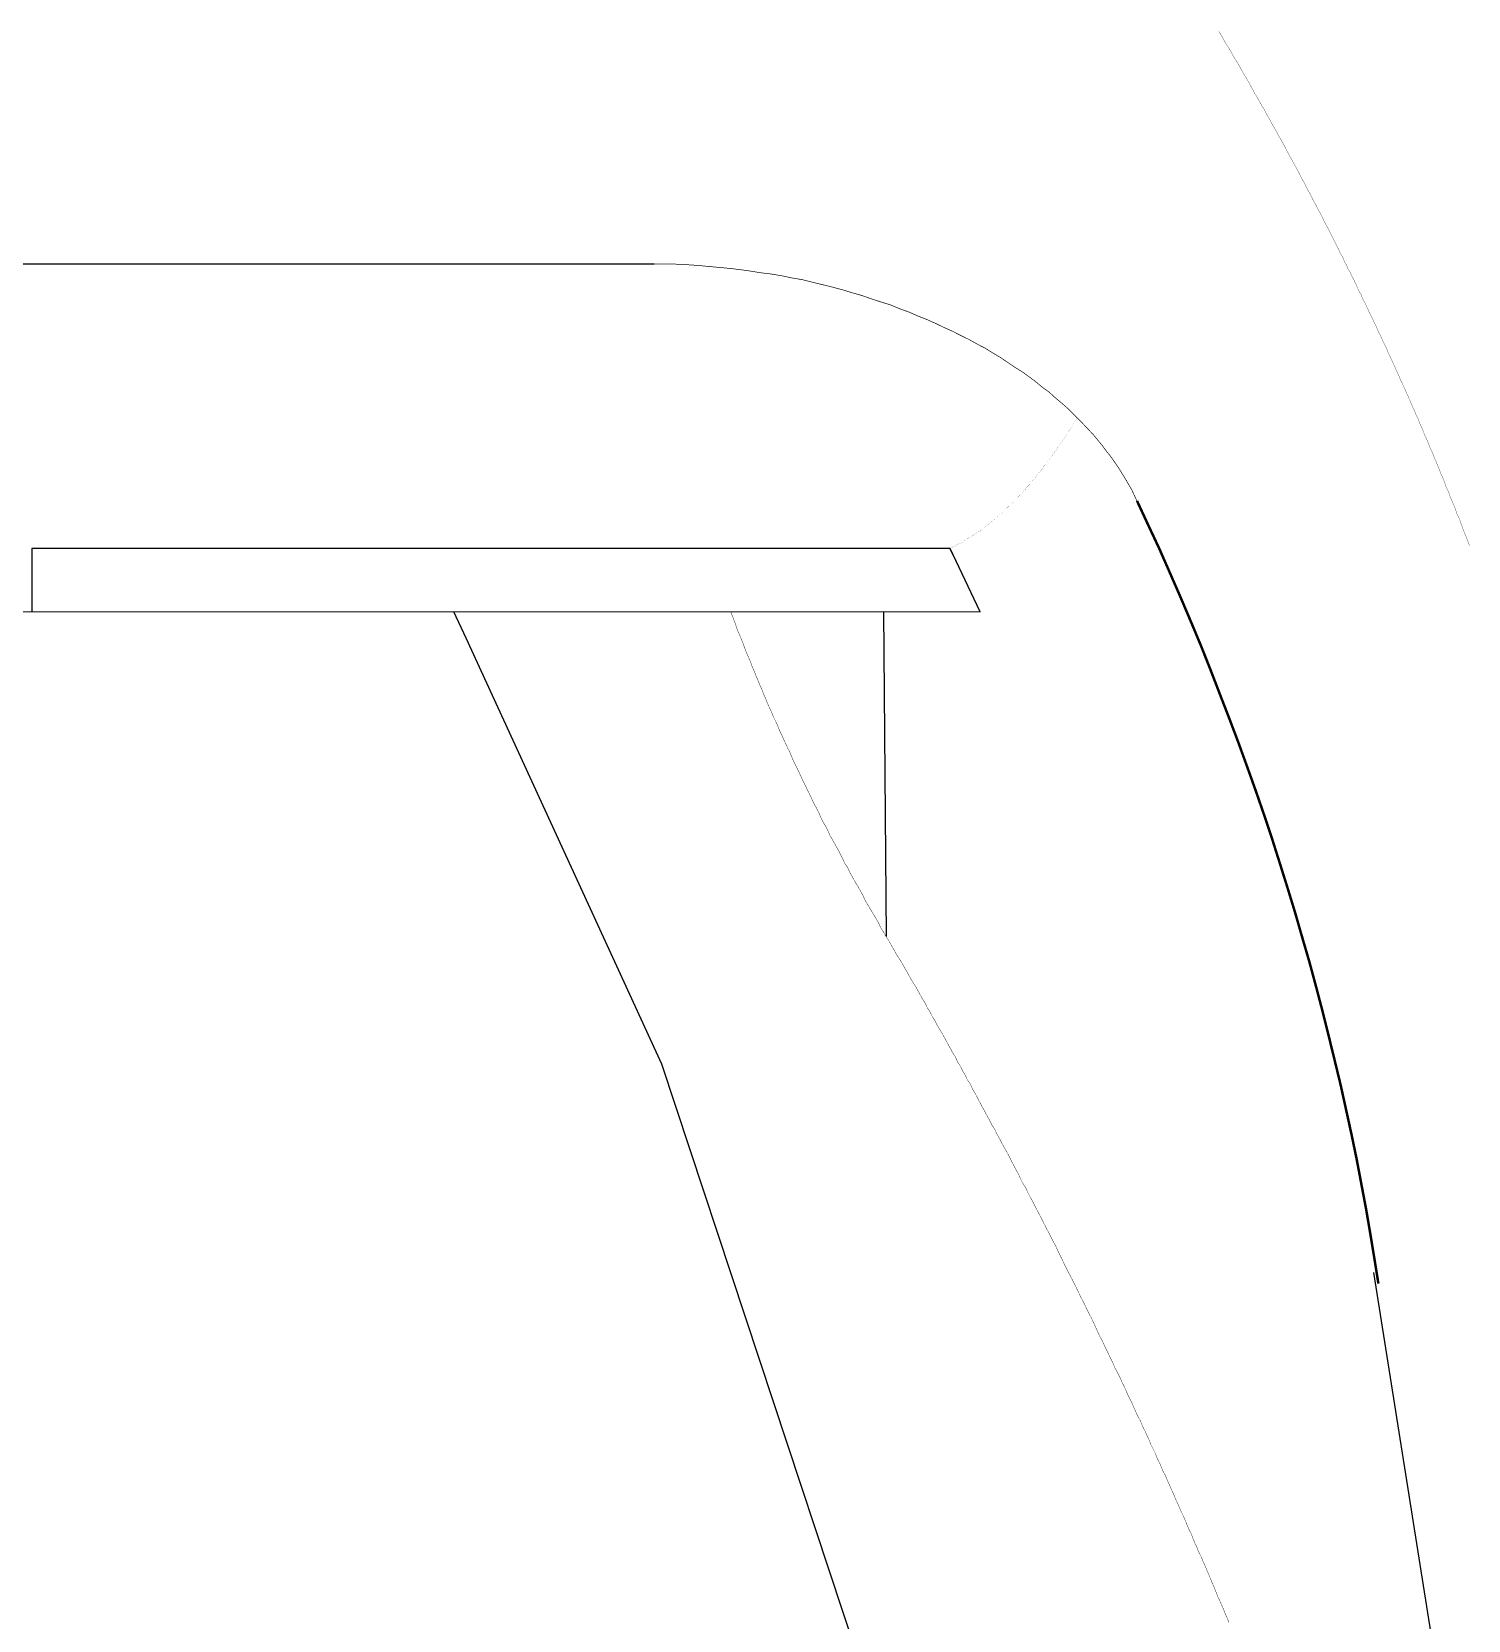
# Model space of a CAD drawing. Header units: inches. Extents: x 0 to 533, y 0 to 406.
# Drawn here: x 167.61 to 173.22, y 171.97 to 178.17 of the extents above; entities that cross this region are included whole.
import ezdxf

# ---------------------------------------------------------------- set-up
doc = ezdxf.new("R2010")
doc.units = ezdxf.units.IN
doc.header["$MEASUREMENT"] = 0
doc.layers.add('UnFound-2', color=7, linetype='Continuous')

# ---------------------------------------------------------------- blocks, each defined once
blk = doc.blocks.new('P1INLETSV')
for p, q in [((35.6288, -14.4687), (38.8758, -14.4687)), ((40.0322, -15.5805), (36.445, -15.5804)), ((36.445, -15.5804), (36.445, -15.8269)), ((40.1497, -15.827), (40.0322, -15.5805)), ((35.44, -15.8269), (40.1497, -15.827)), ((38.1412, -15.9304), (38.0937, -15.827)), ((39.7721, -15.827), (39.7817, -17.0961)), ((38.9057, -17.5938), (38.1412, -15.9304)), ((41.7026, -26.0404), (38.9057, -17.5938)), ((41.9627, -20.1393), (41.6866, -18.4075))]:
    blk.add_line(p, q)
at = {"layer": 'UnFound-2', "color": 7, "lineweight": 9}
for points in [[(41.0814, -13.5602, 0.00119, 0.00119, 0), (41.0891, -13.5727, 0.00119, 0.00119, 0), (41.0958, -13.5833, 0.00119, 0.00119, 0), (41.1026, -13.5968, 0.00119, 0.00119, 0), (41.1093, -13.6084, 0.00119, 0.00119, 0), (41.117, -13.6199, 0.00119, 0.00119, 0), (41.1247, -13.6325, 0.00119, 0.00119, 0), (41.1315, -13.644, 0.00119, 0.00119, 0), (41.1382, -13.6575, 0.00119, 0.00119, 0), (41.1449, -13.6681, 0.00119, 0.00119, 0), (41.1536, -13.6816, 0.00119, 0.00119, 0), (41.1603, -13.6931, 0.00119, 0.00119, 0), (41.1671, -13.7057, 0.00119, 0.00119, 0), (41.1738, -13.7172, 0.00119, 0.00119, 0), (41.1815, -13.7307, 0.00119, 0.00119, 0), (41.1883, -13.7413, 0.00119, 0.00119, 0), (41.196, -13.7548, 0.00119, 0.00119, 0), (41.2027, -13.7673, 0.00119, 0.00119, 0), (41.2095, -13.7798, 0.00119, 0.00119, 0), (41.2162, -13.7914, 0.00119, 0.00119, 0), (41.223, -13.8049, 0.00119, 0.00119, 0), (41.2307, -13.8164, 0.00119, 0.00119, 0), (41.2374, -13.8289, 0.00119, 0.00119, 0), (41.2441, -13.8405, 0.00119, 0.00119, 0), (41.2518, -13.854, 0.00119, 0.00119, 0), (41.2586, -13.8646, 0.00119, 0.00119, 0), (41.2653, -13.8781, 0.00119, 0.00119, 0), (41.2721, -13.8906, 0.00119, 0.00119, 0), (41.2788, -13.9021, 0.00119, 0.00119, 0), (41.2856, -13.9147, 0.00119, 0.00119, 0), (41.2933, -13.9291, 0.00119, 0.00119, 0), (41.3, -13.9397, 0.00119, 0.00119, 0), (41.3067, -13.9513, 0.00119, 0.00119, 0), (41.3135, -13.9657, 0.00119, 0.00119, 0), (41.3212, -13.9782, 0.00119, 0.00119, 0), (41.327, -13.9888, 0.00119, 0.00119, 0), (41.3347, -14.0023, 0.00119, 0.00119, 0), (41.3414, -14.0139, 0.00119, 0.00119, 0), (41.3472, -14.0264, 0.00119, 0.00119, 0), (41.3549, -14.0399, 0.00119, 0.00119, 0), (41.3616, -14.0533, 0.00119, 0.00119, 0), (41.3684, -14.0649, 0.00119, 0.00119, 0), (41.3751, -14.0774, 0.00119, 0.00119, 0), (41.3819, -14.0899, 0.00119, 0.00119, 0), (41.3886, -14.1015, 0.00119, 0.00119, 0), (41.3963, -14.1159, 0.00119, 0.00119, 0), (41.4021, -14.1285, 0.00119, 0.00119, 0), (41.4088, -14.141, 0.00119, 0.00119, 0), (41.4156, -14.1525, 0.00119, 0.00119, 0), (41.4223, -14.167, 0.00119, 0.00119, 0), (41.4291, -14.1795, 0.00119, 0.00119, 0), (41.4358, -14.1911, 0.00119, 0.00119, 0), (41.4425, -14.2036, 0.00119, 0.00119, 0), (41.4493, -14.218, 0.00119, 0.00119, 0), (41.456, -14.2296, 0.00119, 0.00119, 0), (41.4628, -14.2421, 0.00119, 0.00119, 0), (41.4685, -14.2546, 0.00119, 0.00119, 0), (41.4763, -14.2672, 0.00119, 0.00119, 0), (41.483, -14.2806, 0.00119, 0.00119, 0), (41.4888, -14.2932, 0.00119, 0.00119, 0), (41.4955, -14.3066, 0.00119, 0.00119, 0), (41.5023, -14.3192, 0.00119, 0.00119, 0), (41.509, -14.3317, 0.00119, 0.00119, 0), (41.5157, -14.3452, 0.00119, 0.00119, 0), (41.5225, -14.3577, 0.00119, 0.00119, 0), (41.5283, -14.3702, 0.00119, 0.00119, 0), (41.535, -14.3837, 0.00119, 0.00119, 0), (41.5417, -14.3972, 0.00119, 0.00119, 0), (41.5475, -14.4078, 0.00119, 0.00119, 0), (41.5543, -14.4232, 0.00119, 0.00119, 0), (41.561, -14.4347, 0.00119, 0.00119, 0), (41.5677, -14.4482, 0.00119, 0.00119, 0), (41.5735, -14.4617, 0.00119, 0.00119, 0), (41.5803, -14.4733, 0.00119, 0.00119, 0), (41.586, -14.4877, 0.00119, 0.00119, 0), (41.5938, -14.5002, 0.00119, 0.00119, 0), (41.5995, -14.5128, 0.00119, 0.00119, 0), (41.6063, -14.5253, 0.00119, 0.00119, 0), (41.613, -14.5388, 0.00119, 0.00119, 0), (41.6188, -14.5513, 0.00119, 0.00119, 0), (41.6246, -14.5648, 0.00119, 0.00119, 0), (41.6313, -14.5782, 0.00119, 0.00119, 0), (41.6381, -14.5898, 0.00119, 0.00119, 0), (41.6438, -14.6052, 0.00119, 0.00119, 0), (41.6506, -14.6177, 0.00119, 0.00119, 0), (41.6564, -14.6283, 0.00119, 0.00119, 0), (41.6631, -14.6437, 0.00119, 0.00119, 0), (41.6689, -14.6572, 0.00119, 0.00119, 0), (41.6756, -14.6697, 0.00119, 0.00119, 0), (41.6824, -14.6832, 0.00119, 0.00119, 0), (41.6881, -14.6958, 0.00119, 0.00119, 0), (41.6939, -14.7073, 0.00119, 0.00119, 0), (41.7007, -14.7227, 0.00119, 0.00119, 0), (41.7064, -14.7362, 0.00119, 0.00119, 0), (41.7132, -14.7487, 0.00119, 0.00119, 0), (41.719, -14.7622, 0.00119, 0.00119, 0), (41.7247, -14.7747, 0.00119, 0.00119, 0), (41.7315, -14.7882, 0.00119, 0.00119, 0), (41.7373, -14.7998, 0.00119, 0.00119, 0), (41.743, -14.8152, 0.00119, 0.00119, 0), (41.7488, -14.8267, 0.00119, 0.00119, 0), (41.7556, -14.8412, 0.00119, 0.00119, 0), (41.7613, -14.8547, 0.00119, 0.00119, 0), (41.7671, -14.8662, 0.00119, 0.00119, 0), (41.7739, -14.8816, 0.00119, 0.00119, 0), (41.7796, -14.8942, 0.00119, 0.00119, 0), (41.7854, -14.9067, 0.00119, 0.00119, 0), (41.7912, -14.9221, 0.00119, 0.00119, 0), (41.7979, -14.9336, 0.00119, 0.00119, 0), (41.8037, -14.9481, 0.00119, 0.00119, 0), (41.8095, -14.9596, 0.00119, 0.00119, 0), (41.8153, -14.9741, 0.00119, 0.00119, 0), (41.822, -14.9876, 0.00119, 0.00119, 0), (41.8278, -15.0011, 0.00119, 0.00119, 0), (41.8336, -15.0145, 0.00119, 0.00119, 0), (41.8384, -15.0271, 0.00119, 0.00119, 0), (41.8451, -15.0405, 0.00119, 0.00119, 0), (41.8509, -15.055, 0.00119, 0.00119, 0), (41.8567, -15.0666, 0.00119, 0.00119, 0), (41.8625, -15.08, 0.00119, 0.00119, 0), (41.8682, -15.0954, 0.00119, 0.00119, 0), (41.874, -15.107, 0.00119, 0.00119, 0), (41.8798, -15.1215, 0.00119, 0.00119, 0), (41.8846, -15.1349, 0.00119, 0.00119, 0), (41.8914, -15.1484, 0.00119, 0.00119, 0), (41.8971, -15.1619, 0.00119, 0.00119, 0), (41.9029, -15.1763, 0.00119, 0.00119, 0), (41.9077, -15.1889, 0.00119, 0.00119, 0), (41.9145, -15.2024, 0.00119, 0.00119, 0), (41.9203, -15.2158, 0.00119, 0.00119, 0), (41.9251, -15.2303, 0.00119, 0.00119, 0), (41.9308, -15.2418, 0.00119, 0.00119, 0), (41.9366, -15.2563, 0.00119, 0.00119, 0), (41.9424, -15.2698, 0.00119, 0.00119, 0), (41.9472, -15.2833, 0.00119, 0.00119, 0), (41.953, -15.2967, 0.00119, 0.00119, 0), (41.9588, -15.3093, 0.00119, 0.00119, 0), (41.9646, -15.3247, 0.00119, 0.00119, 0), (41.9694, -15.3391, 0.00119, 0.00119, 0), (41.9752, -15.3507, 0.00119, 0.00119, 0), (41.9809, -15.3642, 0.00119, 0.00119, 0), (41.9857, -15.3796, 0.00119, 0.00119, 0), (41.9915, -15.3921, 0.00119, 0.00119, 0), (41.9973, -15.4056, 0.00119, 0.00119, 0), (42.0031, -15.4191, 0.00119, 0.00119, 0), (42.0079, -15.4325, 0.00119, 0.00119, 0), (42.0127, -15.447, 0.00119, 0.00119, 0), (42.0195, -15.4605, 0.00119, 0.00119, 0), (42.0243, -15.473, 0.00119, 0.00119, 0), (42.0291, -15.4874, 0.00119, 0.00119, 0), (42.0349, -15.5019, 0.00119, 0.00119, 0), (42.0397, -15.5154, 0.00119, 0.00119, 0), (42.0455, -15.5279, 0.00119, 0.00119, 0), (42.0503, -15.5414, 0.00119, 0.00119, 0), (42.0561, -15.5558, 0.00119, 0.00119, 0), (42.0609, -15.5693, 0.00119, 0.00119, 0)], [(38.8334, -14.4687, 0.0026, 0.0026, 0), (38.8758, -14.4687, 0.0026, 0.0026, 0), (38.9182, -14.4687, 0.0026, 0.0026, 0), (38.9596, -14.4697, 0.0026, 0.0026, 0), (39.001, -14.4716, 0.0026, 0.0026, 0), (39.0434, -14.4745, 0.0026, 0.0026, 0), (39.0858, -14.4784, 0.0026, 0.0026, 0), (39.1272, -14.4822, 0.0026, 0.0026, 0), (39.1686, -14.4861, 0.0026, 0.0026, 0), (39.21, -14.4909, 0.0026, 0.0026, 0), (39.2514, -14.4967, 0.0026, 0.0026, 0), (39.2928, -14.5034, 0.0026, 0.0026, 0), (39.3333, -14.5082, 0.0026, 0.0026, 0), (39.3737, -14.515, 0.0026, 0.0026, 0), (39.4142, -14.5236, 0.0026, 0.0026, 0), (39.4547, -14.5304, 0.0026, 0.0026, 0), (39.4932, -14.54, 0.0026, 0.0026, 0), (39.5327, -14.5496, 0.0026, 0.0026, 0), (39.5722, -14.5593, 0.0026, 0.0026, 0), (39.6116, -14.5699, 0.0026, 0.0026, 0), (39.6492, -14.5814, 0.0026, 0.0026, 0), (39.6868, -14.592, 0.0026, 0.0026, 0), (39.7253, -14.6055, 0.0026, 0.0026, 0), (39.7609, -14.6171, 0.0026, 0.0026, 0), (39.7985, -14.6286, 0.0026, 0.0026, 0), (39.8351, -14.644, 0.0026, 0.0026, 0), (39.8707, -14.6566, 0.0026, 0.0026, 0), (39.9054, -14.672, 0.0026, 0.0026, 0), (39.9401, -14.6854, 0.0026, 0.0026, 0), (39.9747, -14.7009, 0.0026, 0.0026, 0), (40.0084, -14.7172, 0.0026, 0.0026, 0), (40.0412, -14.7317, 0.0026, 0.0026, 0), (40.0749, -14.749, 0.0026, 0.0026, 0), (40.1067, -14.7644, 0.0026, 0.0026, 0), (40.1375, -14.7818, 0.0026, 0.0026, 0), (40.1693, -14.7981, 0.0026, 0.0026, 0), (40.1982, -14.8164, 0.0026, 0.0026, 0), (40.228, -14.8338, 0.0026, 0.0026, 0), (40.2579, -14.854, 0.0026, 0.0026, 0), (40.2849, -14.8723, 0.0026, 0.0026, 0), (40.3128, -14.8896, 0.0026, 0.0026, 0), (40.3398, -14.9089, 0.0026, 0.0026, 0), (40.3667, -14.9291, 0.0026, 0.0026, 0), (40.3918, -14.9503, 0.0026, 0.0026, 0), (40.4178, -14.9686, 0.0026, 0.0026, 0), (40.4409, -14.9898, 0.0026, 0.0026, 0), (40.464, -15.0091, 0.0026, 0.0026, 0), (40.4871, -15.0293, 0.0026, 0.0026, 0), (40.5093, -15.0505, 0.0026, 0.0026, 0), (40.5305, -15.0726, 0.0026, 0.0026, 0), (40.5507, -15.0928, 0.0026, 0.0026, 0), (40.5709, -15.114, 0.0026, 0.0026, 0), (40.5902, -15.1343, 0.0026, 0.0026, 0), (40.6085, -15.1564, 0.0026, 0.0026, 0), (40.6258, -15.1776, 0.0026, 0.0026, 0), (40.6431, -15.2007, 0.0026, 0.0026, 0), (40.6595, -15.2209, 0.0026, 0.0026, 0), (40.6894, -15.2643, 0.0026, 0.0026, 0), (40.7163, -15.3076, 0.0026, 0.0026, 0), (40.7414, -15.351, 0.0026, 0.0026, 0), (40.7616, -15.3943, 0.0026, 0.0026, 0)], [(40.0293, -15.5824, 0.000347, 0.000347, 0), (40.0322, -15.5805, 0.000347, 0.000347, 0), (40.0371, -15.5766, 0.000347, 0.000347, 0), (40.0409, -15.5747, 0.000347, 0.000347, 0), (40.0448, -15.5728, 0.000347, 0.000347, 0), (40.0496, -15.5708, 0.000347, 0.000347, 0), (40.0525, -15.5689, 0.000347, 0.000347, 0), (40.0563, -15.567, 0.000347, 0.000347, 0), (40.0602, -15.5651, 0.000347, 0.000347, 0), (40.065, -15.5622, 0.000347, 0.000347, 0), (40.0688, -15.5612, 0.000347, 0.000347, 0), (40.0727, -15.5593, 0.000347, 0.000347, 0), (40.0765, -15.5574, 0.000347, 0.000347, 0), (40.0804, -15.5545, 0.000347, 0.000347, 0), (40.0842, -15.5525, 0.000347, 0.000347, 0), (40.0881, -15.5506, 0.000347, 0.000347, 0), (40.092, -15.5468, 0.000347, 0.000347, 0), (40.0958, -15.5448, 0.000347, 0.000347, 0), (40.0997, -15.5429, 0.000347, 0.000347, 0), (40.1035, -15.5391, 0.000347, 0.000347, 0), (40.1083, -15.5371, 0.000347, 0.000347, 0), (40.1112, -15.5352, 0.000347, 0.000347, 0), (40.116, -15.5323, 0.000347, 0.000347, 0), (40.1199, -15.5304, 0.000347, 0.000347, 0), (40.1228, -15.5275, 0.000347, 0.000347, 0), (40.1276, -15.5256, 0.000347, 0.000347, 0), (40.1305, -15.5227, 0.000347, 0.000347, 0), (40.1343, -15.5208, 0.000347, 0.000347, 0), (40.1382, -15.5179, 0.000347, 0.000347, 0), (40.142, -15.5159, 0.000347, 0.000347, 0), (40.1459, -15.5121, 0.000347, 0.000347, 0), (40.1497, -15.5111, 0.000347, 0.000347, 0), (40.1536, -15.5073, 0.000347, 0.000347, 0), (40.1574, -15.5054, 0.000347, 0.000347, 0), (40.1613, -15.5015, 0.000347, 0.000347, 0), (40.1651, -15.4976, 0.000347, 0.000347, 0), (40.169, -15.4957, 0.000347, 0.000347, 0), (40.1719, -15.4919, 0.000347, 0.000347, 0), (40.1757, -15.488, 0.000347, 0.000347, 0), (40.1796, -15.4871, 0.000347, 0.000347, 0), (40.1834, -15.4842, 0.000347, 0.000347, 0), (40.1873, -15.4813, 0.000347, 0.000347, 0), (40.1912, -15.4793, 0.000347, 0.000347, 0), (40.194, -15.4755, 0.000347, 0.000347, 0), (40.1989, -15.4716, 0.000347, 0.000347, 0), (40.2027, -15.4678, 0.000347, 0.000347, 0), (40.2066, -15.4659, 0.000347, 0.000347, 0), (40.2095, -15.462, 0.000347, 0.000347, 0), (40.2133, -15.4582, 0.000347, 0.000347, 0), (40.2162, -15.4562, 0.000347, 0.000347, 0), (40.221, -15.4524, 0.000347, 0.000347, 0), (40.2249, -15.4485, 0.000347, 0.000347, 0), (40.2278, -15.4466, 0.000347, 0.000347, 0), (40.2316, -15.4428, 0.000347, 0.000347, 0), (40.2355, -15.4408, 0.000347, 0.000347, 0), (40.2383, -15.437, 0.000347, 0.000347, 0), (40.2422, -15.4331, 0.000347, 0.000347, 0), (40.2461, -15.4293, 0.000347, 0.000347, 0), (40.2499, -15.4254, 0.000347, 0.000347, 0), (40.2538, -15.4225, 0.000347, 0.000347, 0), (40.2576, -15.4187, 0.000347, 0.000347, 0), (40.2615, -15.4148, 0.000347, 0.000347, 0), (40.2644, -15.4129, 0.000347, 0.000347, 0), (40.2682, -15.409, 0.000347, 0.000347, 0), (40.2721, -15.4052, 0.000347, 0.000347, 0), (40.2759, -15.4023, 0.000347, 0.000347, 0), (40.2788, -15.3984, 0.000347, 0.000347, 0), (40.2827, -15.3946, 0.000347, 0.000347, 0), (40.2865, -15.3907, 0.000347, 0.000347, 0), (40.2894, -15.3879, 0.000347, 0.000347, 0), (40.2932, -15.384, 0.000347, 0.000347, 0), (40.2971, -15.3792, 0.000347, 0.000347, 0), (40.301, -15.3753, 0.000347, 0.000347, 0), (40.3048, -15.3715, 0.000347, 0.000347, 0), (40.3077, -15.3676, 0.000347, 0.000347, 0), (40.3115, -15.3638, 0.000347, 0.000347, 0), (40.3144, -15.3609, 0.000347, 0.000347, 0), (40.3183, -15.3551, 0.000347, 0.000347, 0), (40.3212, -15.3532, 0.000347, 0.000347, 0), (40.326, -15.3493, 0.000347, 0.000347, 0), (40.3289, -15.3455, 0.000347, 0.000347, 0), (40.3318, -15.3407, 0.000347, 0.000347, 0), (40.3356, -15.3368, 0.000347, 0.000347, 0), (40.3395, -15.333, 0.000347, 0.000347, 0), (40.3433, -15.3291, 0.000347, 0.000347, 0), (40.3472, -15.3243, 0.000347, 0.000347, 0), (40.3501, -15.3214, 0.000347, 0.000347, 0), (40.353, -15.3156, 0.000347, 0.000347, 0), (40.3568, -15.3118, 0.000347, 0.000347, 0), (40.3597, -15.3098, 0.000347, 0.000347, 0), (40.3645, -15.3041, 0.000347, 0.000347, 0), (40.3674, -15.3002, 0.000347, 0.000347, 0), (40.3713, -15.2944, 0.000347, 0.000347, 0), (40.3741, -15.2906, 0.000347, 0.000347, 0), (40.377, -15.2867, 0.000347, 0.000347, 0), (40.3809, -15.2819, 0.000347, 0.000347, 0), (40.3847, -15.28, 0.000347, 0.000347, 0), (40.3876, -15.2742, 0.000347, 0.000347, 0), (40.3915, -15.2704, 0.000347, 0.000347, 0), (40.3953, -15.2646, 0.000347, 0.000347, 0), (40.3982, -15.2588, 0.000347, 0.000347, 0), (40.4011, -15.2559, 0.000347, 0.000347, 0), (40.405, -15.2521, 0.000347, 0.000347, 0), (40.4088, -15.2472, 0.000347, 0.000347, 0), (40.4117, -15.2415, 0.000347, 0.000347, 0), (40.4156, -15.2395, 0.000347, 0.000347, 0), (40.4185, -15.2347, 0.000347, 0.000347, 0), (40.4223, -15.2289, 0.000347, 0.000347, 0), (40.4262, -15.2251, 0.000347, 0.000347, 0), (40.429, -15.2193, 0.000347, 0.000347, 0), (40.4319, -15.2155, 0.000347, 0.000347, 0), (40.4348, -15.2106, 0.000347, 0.000347, 0), (40.4387, -15.2049, 0.000347, 0.000347, 0), (40.4425, -15.201, 0.000347, 0.000347, 0), (40.4454, -15.1972, 0.000347, 0.000347, 0), (40.4493, -15.1914, 0.000347, 0.000347, 0), (40.4522, -15.1856, 0.000347, 0.000347, 0), (40.4551, -15.1798, 0.000347, 0.000347, 0), (40.4589, -15.1779, 0.000347, 0.000347, 0), (40.4628, -15.1721, 0.000347, 0.000347, 0), (40.4666, -15.1663, 0.000347, 0.000347, 0), (40.4695, -15.1615, 0.000347, 0.000347, 0), (40.4714, -15.1586, 0.000347, 0.000347, 0), (40.4753, -15.1528, 0.000347, 0.000347, 0), (40.4791, -15.1471, 0.000347, 0.000347, 0), (40.482, -15.1423, 0.000347, 0.000347, 0), (40.4859, -15.1365, 0.000347, 0.000347, 0), (40.4888, -15.1326, 0.000347, 0.000347, 0), (40.4916, -15.1268, 0.000347, 0.000347, 0), (40.4955, -15.1211, 0.000347, 0.000347, 0), (40.4984, -15.1182, 0.000347, 0.000347, 0), (40.5022, -15.1124, 0.000347, 0.000347, 0), (40.5051, -15.1076, 0.000347, 0.000347, 0), (40.509, -15.1018, 0.000347, 0.000347, 0), (40.5119, -15.097, 0.000347, 0.000347, 0), (40.5148, -15.0912, 0.000347, 0.000347, 0), (40.5186, -15.0854, 0.000347, 0.000347, 0), (40.5215, -15.0806, 0.000347, 0.000347, 0), (40.5254, -15.0748, 0.000347, 0.000347, 0), (40.5282, -15.071, 0.000347, 0.000347, 0)], [(40.7621, -15.3943, 0.00975, 0.00975, 0), (40.8054, -15.4877, 0.00975, 0.00975, 0), (40.8488, -15.5802, 0.00975, 0.00975, 0), (40.8902, -15.6746, 0.00975, 0.00975, 0), (40.9306, -15.767, 0.00975, 0.00975, 0), (40.9711, -15.8624, 0.00975, 0.00975, 0), (41.0106, -15.9568, 0.00975, 0.00975, 0), (41.0481, -16.0512, 0.00975, 0.00975, 0), (41.0847, -16.1465, 0.00975, 0.00975, 0), (41.1213, -16.2409, 0.00975, 0.00975, 0), (41.157, -16.3353, 0.00975, 0.00975, 0), (41.1916, -16.4306, 0.00975, 0.00975, 0), (41.2254, -16.525, 0.00975, 0.00975, 0), (41.2581, -16.6194, 0.00975, 0.00975, 0), (41.2899, -16.7147, 0.00975, 0.00975, 0), (41.3207, -16.812, 0.00975, 0.00975, 0), (41.3506, -16.9074, 0.00975, 0.00975, 0), (41.3795, -17.0018, 0.00975, 0.00975, 0), (41.4074, -17.099, 0.00975, 0.00975, 0), (41.4353, -17.1944, 0.00975, 0.00975, 0), (41.4613, -17.2907, 0.00975, 0.00975, 0), (41.4864, -17.386, 0.00975, 0.00975, 0), (41.5104, -17.4824, 0.00975, 0.00975, 0), (41.5345, -17.5806, 0.00975, 0.00975, 0), (41.5576, -17.6759, 0.00975, 0.00975, 0), (41.5788, -17.7723, 0.00975, 0.00975, 0), (41.6, -17.8686, 0.00975, 0.00975, 0), (41.6202, -17.9658, 0.00975, 0.00975, 0), (41.6385, -18.0631, 0.00975, 0.00975, 0), (41.6568, -18.1594, 0.00975, 0.00975, 0), (41.6732, -18.2557, 0.00975, 0.00975, 0), (41.6896, -18.355, 0.00975, 0.00975, 0), (41.705, -18.4513, 0.00975, 0.00975, 0)], [(36.445, -15.5805, 0.000771, 0.000771, 0), (36.4537, -15.5805, 0.000771, 0.000771, 0), (36.4633, -15.5805, 0.000771, 0.000771, 0), (36.4719, -15.5805, 0.000771, 0.000771, 0), (36.4816, -15.5824, 0.000771, 0.000771, 0), (36.4902, -15.5824, 0.000771, 0.000771, 0), (36.4999, -15.5824, 0.000771, 0.000771, 0), (36.5085, -15.5824, 0.000771, 0.000771, 0), (36.5182, -15.5824, 0.000771, 0.000771, 0), (36.5268, -15.5824, 0.000771, 0.000771, 0), (36.5355, -15.5824, 0.000771, 0.000771, 0), (36.5451, -15.5824, 0.000771, 0.000771, 0), (36.5538, -15.5824, 0.000771, 0.000771, 0), (36.5634, -15.5824, 0.000771, 0.000771, 0), (36.5721, -15.5824, 0.000771, 0.000771, 0), (36.5817, -15.5824, 0.000771, 0.000771, 0), (36.5904, -15.5824, 0.000771, 0.000771, 0), (36.6, -15.5824, 0.000771, 0.000771, 0), (36.6087, -15.5824, 0.000771, 0.000771, 0), (36.6174, -15.5824, 0.000771, 0.000771, 0), (36.626, -15.5824, 0.000771, 0.000771, 0), (36.6357, -15.5824, 0.000771, 0.000771, 0), (36.6443, -15.5824, 0.000771, 0.000771, 0), (36.654, -15.5824, 0.000771, 0.000771, 0), (36.6636, -15.5824, 0.000771, 0.000771, 0), (36.6713, -15.5824, 0.000771, 0.000771, 0), (36.6819, -15.5824, 0.000771, 0.000771, 0), (36.6896, -15.5824, 0.000771, 0.000771, 0), (36.6992, -15.5824, 0.000771, 0.000771, 0), (36.7079, -15.5824, 0.000771, 0.000771, 0), (36.7175, -15.5824, 0.000771, 0.000771, 0), (36.7272, -15.5824, 0.000771, 0.000771, 0), (36.7358, -15.5824, 0.000771, 0.000771, 0), (36.7455, -15.5824, 0.000771, 0.000771, 0), (36.7541, -15.5824, 0.000771, 0.000771, 0), (36.7628, -15.5824, 0.000771, 0.000771, 0), (36.7724, -15.5824, 0.000771, 0.000771, 0), (36.7821, -15.5824, 0.000771, 0.000771, 0), (36.7898, -15.5824, 0.000771, 0.000771, 0), (36.8004, -15.5824, 0.000771, 0.000771, 0), (36.8081, -15.5824, 0.000771, 0.000771, 0), (36.8177, -15.5824, 0.000771, 0.000771, 0), (36.8264, -15.5824, 0.000771, 0.000771, 0), (36.836, -15.5824, 0.000771, 0.000771, 0), (36.8456, -15.5824, 0.000771, 0.000771, 0), (36.8533, -15.5824, 0.000771, 0.000771, 0), (36.863, -15.5824, 0.000771, 0.000771, 0), (36.8726, -15.5824, 0.000771, 0.000771, 0), (36.8813, -15.5824, 0.000771, 0.000771, 0), (36.8899, -15.5824, 0.000771, 0.000771, 0), (36.8996, -15.5824, 0.000771, 0.000771, 0), (36.9082, -15.5824, 0.000771, 0.000771, 0), (36.9179, -15.5824, 0.000771, 0.000771, 0), (36.9265, -15.5824, 0.000771, 0.000771, 0), (36.9362, -15.5824, 0.000771, 0.000771, 0), (36.9458, -15.5824, 0.000771, 0.000771, 0), (36.9583, -15.5824, 0.000771, 0.000771, 0), (36.9747, -15.5824, 0.000771, 0.000771, 0), (36.9969, -15.5824, 0.000771, 0.000771, 0), (37.0229, -15.5824, 0.000771, 0.000771, 0), (37.0489, -15.5824, 0.000771, 0.000771, 0), (37.0758, -15.5824, 0.000771, 0.000771, 0), (37.1018, -15.5824, 0.000771, 0.000771, 0), (37.1269, -15.5824, 0.000771, 0.000771, 0), (37.1538, -15.5824, 0.000771, 0.000771, 0), (37.1798, -15.5824, 0.000771, 0.000771, 0), (37.2068, -15.5824, 0.000771, 0.000771, 0), (37.2319, -15.5824, 0.000771, 0.000771, 0), (37.2588, -15.5824, 0.000771, 0.000771, 0), (37.2858, -15.5824, 0.000771, 0.000771, 0), (37.3108, -15.5824, 0.000771, 0.000771, 0), (37.3368, -15.5824, 0.000771, 0.000771, 0), (37.3638, -15.5824, 0.000771, 0.000771, 0), (37.3898, -15.5824, 0.000771, 0.000771, 0), (37.4158, -15.5824, 0.000771, 0.000771, 0), (37.4418, -15.5824, 0.000771, 0.000771, 0), (37.4678, -15.5824, 0.000771, 0.000771, 0), (37.4948, -15.5824, 0.000771, 0.000771, 0), (37.5208, -15.5824, 0.000771, 0.000771, 0), (37.5468, -15.5824, 0.000771, 0.000771, 0), (37.5728, -15.5824, 0.000771, 0.000771, 0), (37.5998, -15.5824, 0.000771, 0.000771, 0), (37.6258, -15.5824, 0.000771, 0.000771, 0), (37.6518, -15.5824, 0.000771, 0.000771, 0), (37.6778, -15.5824, 0.000771, 0.000771, 0), (37.7038, -15.5824, 0.000771, 0.000771, 0), (37.7298, -15.5824, 0.000771, 0.000771, 0), (37.7558, -15.5824, 0.000771, 0.000771, 0), (37.7828, -15.5824, 0.000771, 0.000771, 0), (37.8088, -15.5824, 0.000771, 0.000771, 0), (37.8348, -15.5824, 0.000771, 0.000771, 0), (37.8617, -15.5824, 0.000771, 0.000771, 0), (37.8877, -15.5824, 0.000771, 0.000771, 0), (37.9128, -15.5824, 0.000771, 0.000771, 0), (37.9398, -15.5824, 0.000771, 0.000771, 0), (37.9658, -15.5824, 0.000771, 0.000771, 0), (37.9918, -15.5824, 0.000771, 0.000771, 0), (38.0187, -15.5824, 0.000771, 0.000771, 0), (38.0447, -15.5824, 0.000771, 0.000771, 0), (38.0707, -15.5824, 0.000771, 0.000771, 0), (38.0967, -15.5824, 0.000771, 0.000771, 0), (38.1237, -15.5824, 0.000771, 0.000771, 0), (38.1497, -15.5824, 0.000771, 0.000771, 0), (38.1757, -15.5824, 0.000771, 0.000771, 0), (38.2017, -15.5824, 0.000771, 0.000771, 0), (38.2287, -15.5824, 0.000771, 0.000771, 0), (38.2547, -15.5824, 0.000771, 0.000771, 0), (38.2807, -15.5824, 0.000771, 0.000771, 0), (38.3067, -15.5824, 0.000771, 0.000771, 0), (38.3327, -15.5824, 0.000771, 0.000771, 0), (38.3597, -15.5824, 0.000771, 0.000771, 0), (38.3857, -15.5824, 0.000771, 0.000771, 0), (38.4117, -15.5824, 0.000771, 0.000771, 0), (38.4377, -15.5824, 0.000771, 0.000771, 0), (38.4647, -15.5824, 0.000771, 0.000771, 0), (38.4907, -15.5824, 0.000771, 0.000771, 0), (38.5157, -15.5824, 0.000771, 0.000771, 0), (38.5427, -15.5824, 0.000771, 0.000771, 0), (38.5696, -15.5824, 0.000771, 0.000771, 0), (38.5947, -15.5824, 0.000771, 0.000771, 0), (38.6216, -15.5824, 0.000771, 0.000771, 0), (38.6476, -15.5824, 0.000771, 0.000771, 0), (38.6737, -15.5824, 0.000771, 0.000771, 0), (38.6997, -15.5824, 0.000771, 0.000771, 0), (38.7257, -15.5824, 0.000771, 0.000771, 0), (38.7526, -15.5824, 0.000771, 0.000771, 0), (38.7786, -15.5824, 0.000771, 0.000771, 0), (38.8046, -15.5824, 0.000771, 0.000771, 0), (38.8316, -15.5824, 0.000771, 0.000771, 0), (38.8566, -15.5824, 0.000771, 0.000771, 0), (38.8836, -15.5824, 0.000771, 0.000771, 0), (38.9096, -15.5824, 0.000771, 0.000771, 0), (38.9356, -15.5824, 0.000771, 0.000771, 0), (38.9616, -15.5824, 0.000771, 0.000771, 0), (38.9886, -15.5824, 0.000771, 0.000771, 0), (39.0146, -15.5824, 0.000771, 0.000771, 0), (39.0396, -15.5824, 0.000771, 0.000771, 0), (39.0666, -15.5824, 0.000771, 0.000771, 0), (39.0926, -15.5824, 0.000771, 0.000771, 0), (39.1186, -15.5824, 0.000771, 0.000771, 0), (39.1456, -15.5824, 0.000771, 0.000771, 0), (39.1716, -15.5824, 0.000771, 0.000771, 0), (39.1976, -15.5824, 0.000771, 0.000771, 0), (39.2246, -15.5824, 0.000771, 0.000771, 0), (39.2496, -15.5824, 0.000771, 0.000771, 0), (39.2766, -15.5824, 0.000771, 0.000771, 0), (39.3026, -15.5824, 0.000771, 0.000771, 0), (39.3286, -15.5824, 0.000771, 0.000771, 0), (39.3546, -15.5824, 0.000771, 0.000771, 0), (39.3806, -15.5824, 0.000771, 0.000771, 0), (39.4076, -15.5824, 0.000771, 0.000771, 0), (39.4336, -15.5824, 0.000771, 0.000771, 0), (39.4596, -15.5824, 0.000771, 0.000771, 0)], [(40.0293, -15.5824, 0.000861, 0.000861, 0), (40.0332, -15.5901, 0.000861, 0.000861, 0), (40.039, -15.6017, 0.000861, 0.000861, 0), (40.0448, -15.6113, 0.000861, 0.000861, 0), (40.0496, -15.6229, 0.000861, 0.000861, 0), (40.0544, -15.6334, 0.000861, 0.000861, 0), (40.0592, -15.6421, 0.000861, 0.000861, 0), (40.065, -15.6537, 0.000861, 0.000861, 0), (40.0698, -15.6623, 0.000861, 0.000861, 0), (40.0746, -15.6729, 0.000861, 0.000861, 0), (40.0794, -15.6835, 0.000861, 0.000861, 0), (40.0842, -15.6951, 0.000861, 0.000861, 0), (40.0891, -15.7038, 0.000861, 0.000861, 0), (40.0948, -15.7153, 0.000861, 0.000861, 0), (40.0997, -15.7249, 0.000861, 0.000861, 0), (40.1045, -15.7346, 0.000861, 0.000861, 0), (40.1093, -15.7442, 0.000861, 0.000861, 0), (40.1141, -15.7558, 0.000861, 0.000861, 0), (40.1199, -15.7644, 0.000861, 0.000861, 0), (40.1247, -15.776, 0.000861, 0.000861, 0), (40.1295, -15.7875, 0.000861, 0.000861, 0), (40.1343, -15.7962, 0.000861, 0.000861, 0), (40.1391, -15.8058, 0.000861, 0.000861, 0), (40.1449, -15.8155, 0.000861, 0.000861, 0), (40.1497, -15.827, 0.000861, 0.000861, 0)], [(39.1749, -15.8269, 0.00168, 0.00168, 0), (39.1816, -15.8443, 0.00168, 0.00168, 0), (39.1893, -15.8645, 0.00168, 0.00168, 0), (39.1951, -15.8809, 0.00168, 0.00168, 0), (39.2018, -15.9011, 0.00168, 0.00168, 0), (39.2095, -15.9175, 0.00168, 0.00168, 0), (39.2172, -15.9358, 0.00168, 0.00168, 0), (39.224, -15.9531, 0.00168, 0.00168, 0), (39.2307, -15.9724, 0.00168, 0.00168, 0), (39.2375, -15.9897, 0.00168, 0.00168, 0), (39.2452, -16.007, 0.00168, 0.00168, 0), (39.2529, -16.0244, 0.00168, 0.00168, 0), (39.2596, -16.0436, 0.00168, 0.00168, 0), (39.2673, -16.06, 0.00168, 0.00168, 0), (39.2741, -16.0783, 0.00168, 0.00168, 0), (39.2808, -16.0937, 0.00168, 0.00168, 0), (39.2885, -16.113, 0.00168, 0.00168, 0), (39.2962, -16.1294, 0.00168, 0.00168, 0), (39.3039, -16.1506, 0.00168, 0.00168, 0), (39.3116, -16.1669, 0.00168, 0.00168, 0), (39.3184, -16.1843, 0.00168, 0.00168, 0), (39.3261, -16.2016, 0.00168, 0.00168, 0), (39.3347, -16.2199, 0.00168, 0.00168, 0), (39.3415, -16.2372, 0.00168, 0.00168, 0), (39.3502, -16.2546, 0.00168, 0.00168, 0), (39.3579, -16.2709, 0.00168, 0.00168, 0), (39.3656, -16.2912, 0.00168, 0.00168, 0), (39.3742, -16.3085, 0.00168, 0.00168, 0), (39.3819, -16.3258, 0.00168, 0.00168, 0), (39.3896, -16.3432, 0.00168, 0.00168, 0), (39.3983, -16.3615, 0.00168, 0.00168, 0), (39.407, -16.3778, 0.00168, 0.00168, 0), (39.4147, -16.3981, 0.00168, 0.00168, 0), (39.4224, -16.4154, 0.00168, 0.00168, 0), (39.4311, -16.4327, 0.00168, 0.00168, 0), (39.4397, -16.4501, 0.00168, 0.00168, 0), (39.4484, -16.4684, 0.00168, 0.00168, 0), (39.4571, -16.4876, 0.00168, 0.00168, 0), (39.4657, -16.504, 0.00168, 0.00168, 0), (39.4744, -16.5233, 0.00168, 0.00168, 0), (39.4831, -16.5397, 0.00168, 0.00168, 0), (39.4917, -16.5589, 0.00168, 0.00168, 0), (39.5004, -16.5763, 0.00168, 0.00168, 0), (39.51, -16.5946, 0.00168, 0.00168, 0), (39.5187, -16.6109, 0.00168, 0.00168, 0), (39.5274, -16.6312, 0.00168, 0.00168, 0), (39.536, -16.6494, 0.00168, 0.00168, 0), (39.5466, -16.6658, 0.00168, 0.00168, 0), (39.5553, -16.6841, 0.00168, 0.00168, 0), (39.564, -16.7034, 0.00168, 0.00168, 0), (39.5736, -16.7198, 0.00168, 0.00168, 0), (39.5832, -16.7371, 0.00168, 0.00168, 0), (39.5929, -16.7544, 0.00168, 0.00168, 0), (39.6025, -16.7727, 0.00168, 0.00168, 0), (39.6121, -16.792, 0.00168, 0.00168, 0), (39.6208, -16.8103, 0.00168, 0.00168, 0), (39.6314, -16.8257, 0.00168, 0.00168, 0), (39.6401, -16.845, 0.00168, 0.00168, 0), (39.6506, -16.8633, 0.00168, 0.00168, 0), (39.6603, -16.8825, 0.00168, 0.00168, 0), (39.6709, -16.8979, 0.00168, 0.00168, 0), (39.6805, -16.9162, 0.00168, 0.00168, 0), (39.6901, -16.9326, 0.00168, 0.00168, 0), (39.6998, -16.9538, 0.00168, 0.00168, 0), (39.7094, -16.9702, 0.00168, 0.00168, 0), (39.72, -16.9885, 0.00168, 0.00168, 0), (39.7306, -17.0058, 0.00168, 0.00168, 0), (39.7412, -17.0231, 0.00168, 0.00168, 0), (39.7518, -17.0405, 0.00168, 0.00168, 0), (39.7604, -17.0607, 0.00168, 0.00168, 0), (39.772, -17.078, 0.00168, 0.00168, 0)], [(39.7721, -17.0778, 0.00159, 0.00159, 0), (39.7817, -17.0961, 0.00159, 0.00159, 0), (39.7923, -17.1116, 0.00159, 0.00159, 0), (39.8029, -17.1308, 0.00159, 0.00159, 0), (39.8125, -17.1472, 0.00159, 0.00159, 0), (39.8231, -17.1665, 0.00159, 0.00159, 0), (39.8328, -17.1819, 0.00159, 0.00159, 0), (39.8434, -17.1982, 0.00159, 0.00159, 0), (39.853, -17.2156, 0.00159, 0.00159, 0), (39.8636, -17.2339, 0.00159, 0.00159, 0), (39.8732, -17.2512, 0.00159, 0.00159, 0), (39.8838, -17.2705, 0.00159, 0.00159, 0), (39.8935, -17.2849, 0.00159, 0.00159, 0), (39.904, -17.3032, 0.00159, 0.00159, 0), (39.9137, -17.3206, 0.00159, 0.00159, 0), (39.9233, -17.3389, 0.00159, 0.00159, 0), (39.9339, -17.3552, 0.00159, 0.00159, 0), (39.9435, -17.3745, 0.00159, 0.00159, 0), (39.9532, -17.3899, 0.00159, 0.00159, 0), (39.9628, -17.4092, 0.00159, 0.00159, 0), (39.9734, -17.4255, 0.00159, 0.00159, 0), (39.983, -17.4448, 0.00159, 0.00159, 0), (39.9927, -17.4602, 0.00159, 0.00159, 0), (40.0032, -17.4785, 0.00159, 0.00159, 0), (40.0129, -17.4958, 0.00159, 0.00159, 0), (40.0225, -17.5141, 0.00159, 0.00159, 0), (40.0321, -17.5315, 0.00159, 0.00159, 0), (40.0418, -17.5488, 0.00159, 0.00159, 0), (40.0524, -17.5652, 0.00159, 0.00159, 0), (40.061, -17.5854, 0.00159, 0.00159, 0), (40.0716, -17.6008, 0.00159, 0.00159, 0), (40.0813, -17.6211, 0.00159, 0.00159, 0), (40.0909, -17.6374, 0.00159, 0.00159, 0), (40.0996, -17.6557, 0.00159, 0.00159, 0), (40.1102, -17.6702, 0.00159, 0.00159, 0), (40.1198, -17.6914, 0.00159, 0.00159, 0), (40.1294, -17.7077, 0.00159, 0.00159, 0), (40.139, -17.726, 0.00159, 0.00159, 0), (40.1477, -17.7424, 0.00159, 0.00159, 0), (40.1573, -17.7607, 0.00159, 0.00159, 0), (40.167, -17.778, 0.00159, 0.00159, 0), (40.1766, -17.7963, 0.00159, 0.00159, 0), (40.1862, -17.8137, 0.00159, 0.00159, 0), (40.1949, -17.831, 0.00159, 0.00159, 0), (40.2055, -17.8474, 0.00159, 0.00159, 0), (40.2142, -17.8657, 0.00159, 0.00159, 0), (40.2238, -17.883, 0.00159, 0.00159, 0), (40.2334, -17.9013, 0.00159, 0.00159, 0), (40.2421, -17.9177, 0.00159, 0.00159, 0), (40.2527, -17.936, 0.00159, 0.00159, 0), (40.2614, -17.9524, 0.00159, 0.00159, 0), (40.271, -17.9716, 0.00159, 0.00159, 0), (40.2797, -17.988, 0.00159, 0.00159, 0), (40.2893, -18.0063, 0.00159, 0.00159, 0), (40.2989, -18.0236, 0.00159, 0.00159, 0), (40.3076, -18.0429, 0.00159, 0.00159, 0), (40.3163, -18.0602, 0.00159, 0.00159, 0), (40.3269, -18.0766, 0.00159, 0.00159, 0), (40.3355, -18.0949, 0.00159, 0.00159, 0), (40.3442, -18.1122, 0.00159, 0.00159, 0), (40.3538, -18.1296, 0.00159, 0.00159, 0), (40.3625, -18.1469, 0.00159, 0.00159, 0), (40.3721, -18.1652, 0.00159, 0.00159, 0), (40.3808, -18.1816, 0.00159, 0.00159, 0), (40.3904, -18.1999, 0.00159, 0.00159, 0), (40.3991, -18.2182, 0.00159, 0.00159, 0), (40.4078, -18.2346, 0.00159, 0.00159, 0), (40.4174, -18.2529, 0.00159, 0.00159, 0), (40.4261, -18.2702, 0.00159, 0.00159, 0), (40.4347, -18.2875, 0.00159, 0.00159, 0), (40.4444, -18.3039, 0.00159, 0.00159, 0), (40.453, -18.3241, 0.00159, 0.00159, 0), (40.4617, -18.3415, 0.00159, 0.00159, 0), (40.4704, -18.3588, 0.00159, 0.00159, 0), (40.479, -18.3771, 0.00159, 0.00159, 0), (40.4877, -18.3944, 0.00159, 0.00159, 0), (40.4964, -18.4118, 0.00159, 0.00159, 0), (40.506, -18.4291, 0.00159, 0.00159, 0), (40.5147, -18.4474, 0.00159, 0.00159, 0), (40.5233, -18.4638, 0.00159, 0.00159, 0), (40.532, -18.4821, 0.00159, 0.00159, 0), (40.5407, -18.5004, 0.00159, 0.00159, 0), (40.5493, -18.5168, 0.00159, 0.00159, 0), (40.558, -18.5341, 0.00159, 0.00159, 0), (40.5667, -18.5524, 0.00159, 0.00159, 0), (40.5753, -18.5697, 0.00159, 0.00159, 0), (40.584, -18.5861, 0.00159, 0.00159, 0), (40.5927, -18.6044, 0.00159, 0.00159, 0), (40.6013, -18.6237, 0.00159, 0.00159, 0), (40.6091, -18.641, 0.00159, 0.00159, 0), (40.6177, -18.6593, 0.00159, 0.00159, 0), (40.6274, -18.6766, 0.00159, 0.00159, 0), (40.6351, -18.694, 0.00159, 0.00159, 0), (40.6437, -18.7113, 0.00159, 0.00159, 0), (40.6524, -18.7296, 0.00159, 0.00159, 0), (40.6601, -18.746, 0.00159, 0.00159, 0), (40.6688, -18.7633, 0.00159, 0.00159, 0), (40.6765, -18.7826, 0.00159, 0.00159, 0), (40.6861, -18.799, 0.00159, 0.00159, 0), (40.6948, -18.8163, 0.00159, 0.00159, 0), (40.7025, -18.8336, 0.00159, 0.00159, 0), (40.7111, -18.8519, 0.00159, 0.00159, 0), (40.7189, -18.8683, 0.00159, 0.00159, 0), (40.7266, -18.8866, 0.00159, 0.00159, 0), (40.7352, -18.9039, 0.00159, 0.00159, 0), (40.7439, -18.9213, 0.00159, 0.00159, 0), (40.7516, -18.9396, 0.00159, 0.00159, 0), (40.7593, -18.9569, 0.00159, 0.00159, 0), (40.768, -18.9742, 0.00159, 0.00159, 0), (40.7766, -18.9906, 0.00159, 0.00159, 0), (40.7843, -19.0099, 0.00159, 0.00159, 0), (40.793, -19.0263, 0.00159, 0.00159, 0), (40.8007, -19.0436, 0.00159, 0.00159, 0), (40.8094, -19.0619, 0.00159, 0.00159, 0), (40.8161, -19.0792, 0.00159, 0.00159, 0), (40.8248, -19.0966, 0.00159, 0.00159, 0), (40.8335, -19.1139, 0.00159, 0.00159, 0), (40.8402, -19.1322, 0.00159, 0.00159, 0), (40.8489, -19.1486, 0.00159, 0.00159, 0), (40.8566, -19.1669, 0.00159, 0.00159, 0), (40.8643, -19.1852, 0.00159, 0.00159, 0), (40.873, -19.2015, 0.00159, 0.00159, 0), (40.8807, -19.2198, 0.00159, 0.00159, 0), (40.8884, -19.2372, 0.00159, 0.00159, 0), (40.8961, -19.2545, 0.00159, 0.00159, 0), (40.9038, -19.2709, 0.00159, 0.00159, 0), (40.9115, -19.2901, 0.00159, 0.00159, 0), (40.9192, -19.3065, 0.00159, 0.00159, 0), (40.9269, -19.3239, 0.00159, 0.00159, 0), (40.9346, -19.3422, 0.00159, 0.00159, 0), (40.9433, -19.3595, 0.00159, 0.00159, 0), (40.951, -19.3768, 0.00159, 0.00159, 0), (40.9577, -19.3942, 0.00159, 0.00159, 0), (40.9654, -19.4125, 0.00159, 0.00159, 0), (40.9741, -19.4288, 0.00159, 0.00159, 0), (40.9808, -19.4471, 0.00159, 0.00159, 0), (40.9885, -19.4654, 0.00159, 0.00159, 0), (40.9962, -19.4818, 0.00159, 0.00159, 0), (41.003, -19.4991, 0.00159, 0.00159, 0), (41.0116, -19.5155, 0.00159, 0.00159, 0), (41.0184, -19.5329, 0.00159, 0.00159, 0), (41.0261, -19.5492, 0.00159, 0.00159, 0), (41.0338, -19.5675, 0.00159, 0.00159, 0), (41.0415, -19.5858, 0.00159, 0.00159, 0), (41.0482, -19.6022, 0.00159, 0.00159, 0), (41.0559, -19.6205, 0.00159, 0.00159, 0), (41.0636, -19.6378, 0.00159, 0.00159, 0), (41.0704, -19.6552, 0.00159, 0.00159, 0), (41.0771, -19.6725, 0.00159, 0.00159, 0), (41.0848, -19.6889, 0.00159, 0.00159, 0), (41.0925, -19.7062, 0.00159, 0.00159, 0), (41.1002, -19.7236, 0.00159, 0.00159, 0), (41.107, -19.7419, 0.00159, 0.00159, 0), (41.1147, -19.7582, 0.00159, 0.00159, 0), (41.1214, -19.7756, 0.00159, 0.00159, 0)]]:
    blk.add_lwpolyline(points, format="xyseb", dxfattribs=at)

msp = doc.modelspace()

# ---------------------------------------------------------------- block references
msp.add_blockref('P1INLETSV', (131.16649, 191.73671))

doc.saveas('drawing.dxf')
